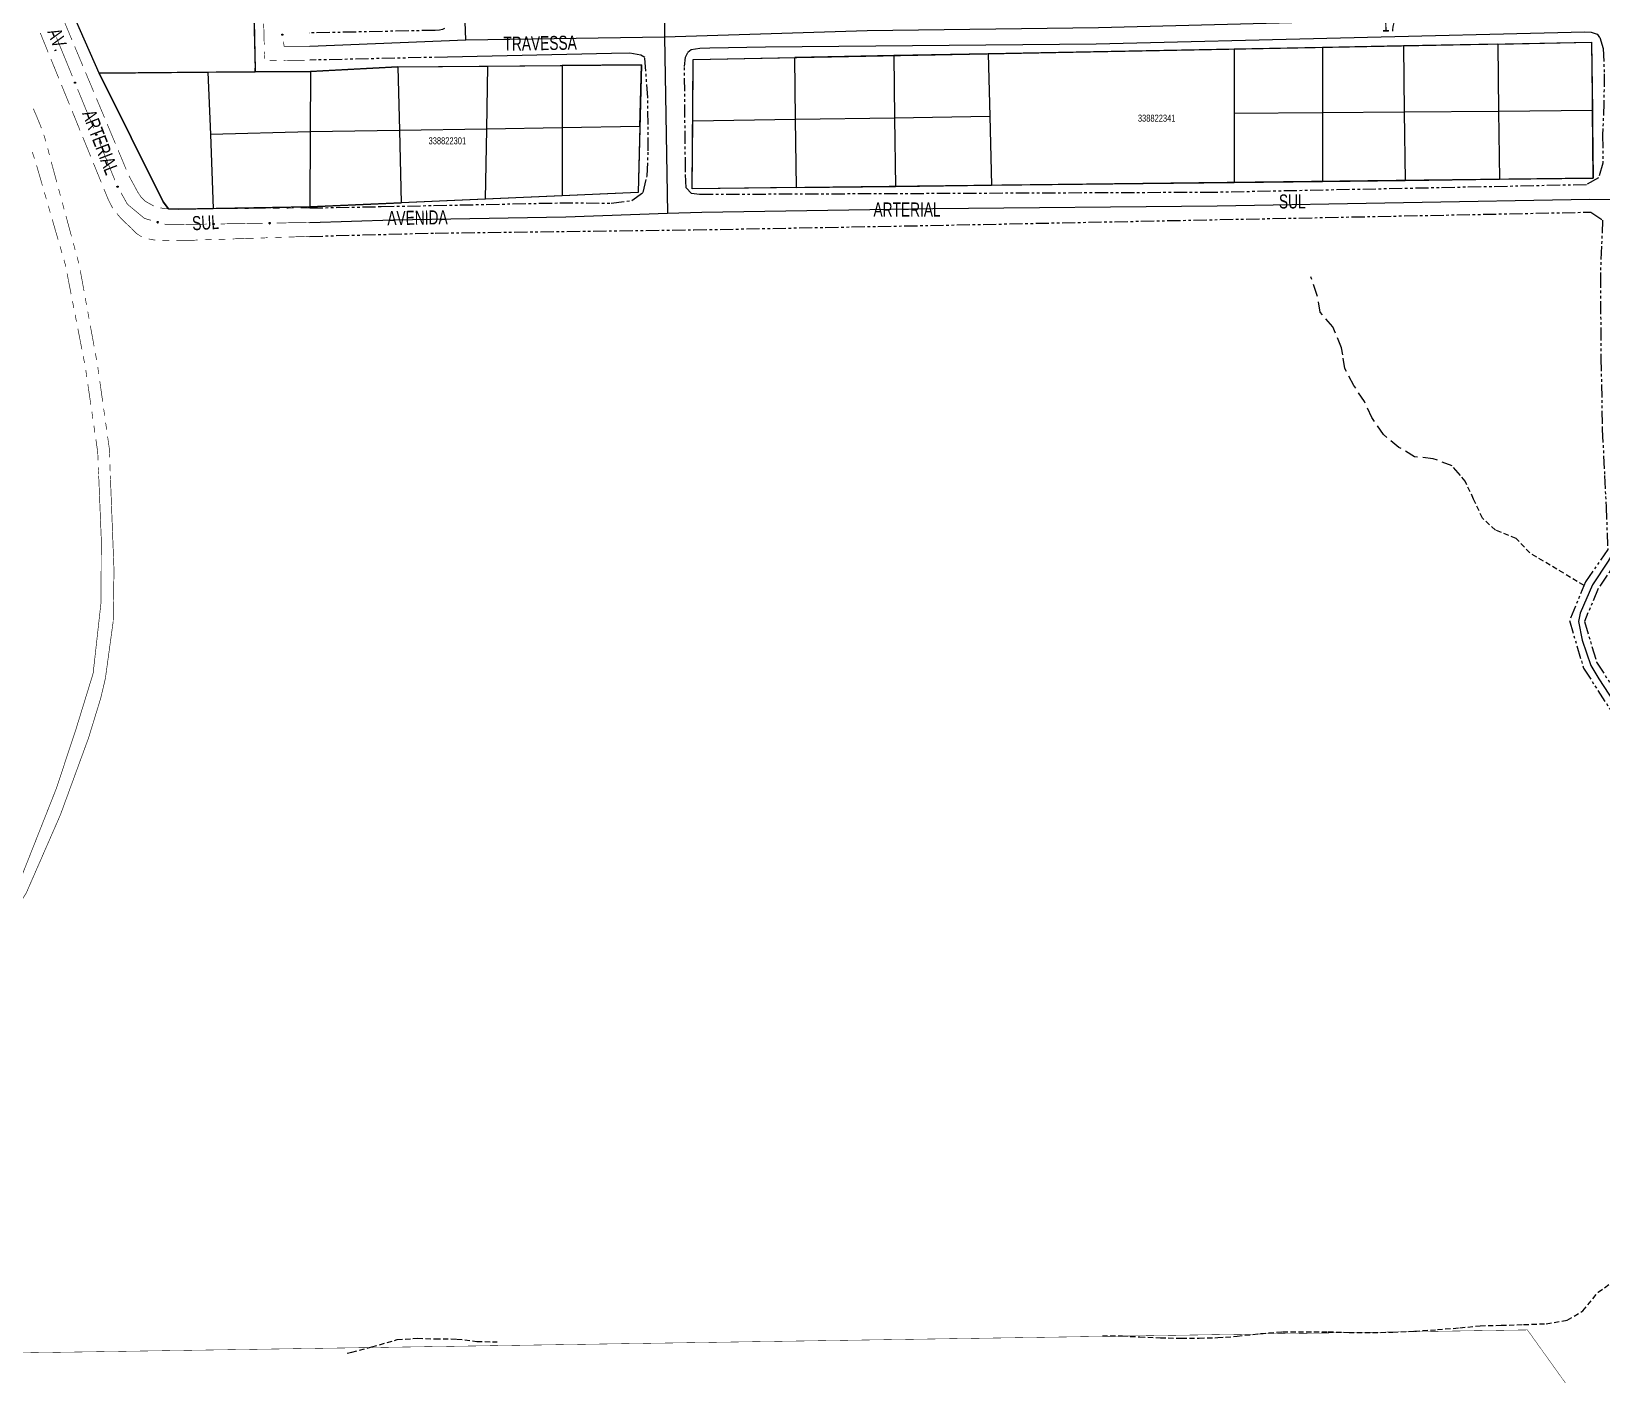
# Model space of a CAD drawing. Extents: x 204256 to 207861, y 4845615 to 4848347.
# Drawn here: x 204557.7 to 205005, y 4846552.3 to 4846935 of the extents above; entities that cross this region are included whole.
import ezdxf

# ---------------------------------------------------------------- set-up
doc = ezdxf.new("R2010")
doc.units = 0
doc.header["$LTSCALE"] = 1.5
doc.header["$MEASUREMENT"] = 0
for name, pattern in [('PHANTOMX2', [5, 2.5, -0.5, 0.5, -0.5, 0.5, -0.5]), ('TRACO_15', [3, 2, -1]), ('TRACO_25', [8, 3, -1, 1, -1, 1, -1])]:
    doc.linetypes.add(name, pattern=pattern)
for name, color, linetype in [('CD-MALHA-LOTES', 40, 'CONTINUOUS'), ('CD_TXT_QUADRA', 7, 'CONTINUOUS'), ('LM-LIM-SETOR-FISCAL', 7, 'CONTINUOUS'), ('RU-QUADRAS', 210, 'CONTINUOUS'), ('SV-CAMINHO-TRILHA', 20, 'CONTINUOUS'), ('SV-EIXO-ROD-ESTR', 7, 'CONTINUOUS'), ('SV-EIXO-RUA-N-PAV', 6, 'CONTINUOUS'), ('SV-EIXO-RUA-PAV', 20, 'CONTINUOUS'), ('SV-EST-M-N-PAV', 1, 'PHANTOMX2'), ('SV-RUA-NAO-PAV-S-GUIA-C-GUIA', 7, 'PHANTOMX2'), ('SV-RUA-PAVIM-S-GUIA-C-GUIA', 7, 'CONTINUOUS'), ('SV-TXT-RUA-N-PAV-S-GUIA-C-GUIA', 7, 'CONTINUOUS'), ('SV-TXT-RUA-PAV-S-GUIA-C-GUIA', 7, 'CONTINUOUS')]:
    doc.layers.add(name, color=color, linetype=linetype)
doc.styles.add('3388-22-2D_TXT$0$ARIAL', font='ARIAL.TTF')
doc.styles.add('ARIAL', font='ARIAL.TTF')
doc.linetypes.add('Limite', pattern='A,20,-3,[130,ltypeshp.shx,S=6.35,R=0,X=0,Y=0],-3,20', length=46)

msp = doc.modelspace()

# ---------------------------------------------------------------- linework, layer by layer
at = {"layer": 'CD-MALHA-LOTES', "linetype": 'Continuous'}
for p, q in [((204607.94, 4846923.4), (204608.63, 4846905.66)), ((204608.63, 4846905.66), (204609.46, 4846884.55))]:
    msp.add_line(p, q, dxfattribs=at)
at = {"layer": 'CD-MALHA-LOTES'}
for points in [[(204576.91, 4846923.11), (204564.89, 4846950.6), (204580.44, 4846984.14), (204602.92, 4847037.44), (204618.48, 4847073.17), (204619.18, 4847008.44), (204621.41, 4846924.54)], [(204948.54, 4846930.9), (204925.47, 4846930.46)], [(204975.4, 4846931.42), (204948.54, 4846930.9)], [(204948.54, 4846930.9), (204948.75, 4846912.08)], [(204975.4, 4846931.42), (205002.11, 4846931.94), (205002.36, 4846912.54)], [(204975.4, 4846931.42), (204975.63, 4846912.31)], [(204746.06, 4846909.53), (204746.21, 4846927), (204775.17, 4846927.55)], [(204803.36, 4846928.1), (204775.17, 4846927.55)], [(204775.37, 4846909.98), (204775.17, 4846927.55)], [(204830.25, 4846928.62), (204803.36, 4846928.1)], [(204803.36, 4846928.1), (204803.57, 4846910.41)], [(204900.25, 4846929.97), (204830.25, 4846928.62)], [(204830.25, 4846928.62), (204830.66, 4846910.82)], [(204925.47, 4846930.46), (204900.25, 4846929.97)], [(204900.25, 4846929.97), (204900.28, 4846911.67)], [(204925.47, 4846930.46), (204925.48, 4846911.88)], [(204576.91, 4846923.11), (204607.94, 4846923.4)], [(204576.91, 4846923.11), (204595.2, 4846886.46), (204596.72, 4846884.44), (204599.62, 4846884.37), (204609.46, 4846884.55)], [(204607.94, 4846923.4), (204621.41, 4846923.53)], [(204637.18, 4846923.61), (204621.41, 4846923.53), (204621.41, 4846924.54)], [(204662.06, 4846924.94), (204637.18, 4846923.61), (204637.08, 4846906.38)], [(204662.06, 4846924.94), (204687.63, 4846925.13)], [(204662.06, 4846924.94), (204662.51, 4846906.79)], [(204687.63, 4846925.13), (204687.28, 4846907.19)], [(204687.63, 4846925.13), (204708.86, 4846925.29)], [(204730.98, 4846907.89), (204731.47, 4846925.46), (204708.86, 4846925.29)], [(204708.86, 4846925.29), (204708.88, 4846907.53)], [(204775.6, 4846890.5), (204745.9, 4846890.14), (204746.06, 4846909.53)], [(204746.06, 4846909.53), (204775.37, 4846909.98)], [(204775.37, 4846909.98), (204803.57, 4846910.41)], [(204775.6, 4846890.5), (204775.37, 4846909.98)], [(204803.57, 4846910.41), (204830.66, 4846910.82)], [(204803.57, 4846910.41), (204803.81, 4846890.83)], [(204830.66, 4846910.82), (204831.12, 4846891.16)], [(204900.28, 4846911.67), (204925.48, 4846911.88)], [(204900.28, 4846911.67), (204900.3, 4846891.99)], [(204925.48, 4846911.88), (204948.75, 4846912.08)], [(204925.48, 4846911.88), (204925.48, 4846892.29)], [(204948.75, 4846912.08), (204975.63, 4846912.31)], [(204948.75, 4846912.08), (204948.97, 4846892.57)], [(204975.63, 4846912.31), (205002.36, 4846912.54)], [(204975.63, 4846912.31), (204975.86, 4846892.89)], [(204975.86, 4846892.89), (205002.6, 4846893.21), (205002.36, 4846912.54)], [(204637.08, 4846906.38), (204608.63, 4846905.66)], [(204637.08, 4846906.38), (204636.96, 4846885.04), (204663.02, 4846886.17)], [(204662.51, 4846906.79), (204637.08, 4846906.38)], [(204687.28, 4846907.19), (204662.51, 4846906.79)], [(204662.51, 4846906.79), (204663.02, 4846886.17)], [(204687.28, 4846907.19), (204686.89, 4846887.2)], [(204708.88, 4846907.53), (204687.28, 4846907.19)], [(204730.98, 4846907.89), (204708.88, 4846907.53)], [(204708.88, 4846907.53), (204708.89, 4846888.15)], [(204730.98, 4846907.89), (204730.46, 4846889.09), (204708.89, 4846888.15)], [(204775.6, 4846890.5), (204803.81, 4846890.83)], [(204803.81, 4846890.83), (204831.12, 4846891.16)], [(204831.12, 4846891.16), (204900.3, 4846891.99)], [(204900.3, 4846891.99), (204925.48, 4846892.29)], [(204925.48, 4846892.29), (204948.97, 4846892.57)], [(204948.97, 4846892.57), (204975.86, 4846892.89)], [(204686.89, 4846887.2), (204663.02, 4846886.17)], [(204708.89, 4846888.15), (204686.89, 4846887.2)], [(204609.46, 4846884.55), (204636.96, 4846885.04)]]:
    msp.add_lwpolyline(points, dxfattribs=at)
at = {"layer": 'LM-LIM-SETOR-FISCAL', "linetype": 'Limite', "ltscale": 0.1, "const_width": 0.13, "flags": 128}
msp.add_lwpolyline([(204255.91, 4845774.54), (204446.84, 4845974), (204535.1, 4846039.96), (204560.77, 4846069.41), (204570.54, 4846097.54), (204632.4, 4846153.82), (204654.94, 4846153.05), (205078.23, 4846433.21), (204983.84, 4846565.04), (204273.38, 4846554.21), (204347.03, 4846594.12), (204378.32, 4846626.2), (204398.13, 4846660.67), (204526.98, 4846971.03), (204438.64, 4847114.19), (204402.08, 4847237.98), (204373.18, 4847447.79), (204373.2, 4847552.6), (204365.79, 4847552.5), (205446.22, 4847576.17), (205460.3, 4847496.97), (205556.14, 4847515.7), (205660.88, 4847539.89), (205654.63, 4847591.47), (205807.66, 4847598.84), (205876.3, 4847605.11), (205880.92, 4847594.37), (205947.96, 4847607.22), (205959.47, 4847609.16), (205968.56, 4847603.73), (205972.79, 4847599.34), (206017.95, 4847599.66), (206211.07, 4847610.99), (206253.35, 4847609.47), (206274.49, 4847604.21), (206283.85, 4847619.28), (206186.17, 4847750.07), (206524.96, 4848001.52), (206519.68, 4848013.26), (206960.49, 4848346.74), (206966.87, 4848336.83), (206987.16, 4848307.84), (207005.71, 4848281.99), (207017.4, 4848267.11), (206974.73, 4848235.13), (206955.48, 4848219.86), (206950.26, 4848216.07), (206955.58, 4848209.27), (206959.42, 4848202.77), (206982.67, 4848172.12), (206995.35, 4848155.22), (207005.92, 4848142.54), (207020.41, 4848120.82), (207031.95, 4848105.77), (207060.87, 4848065.4), (207066.5, 4848058.01), (207069.11, 4848053.33), (207069.26, 4848049.8), (207069.37, 4848045.04), (207075.04, 4848034.33), (207087.01, 4848019.05), (207090.77, 4848014.03), (207100.06, 4848001.48), (207111.59, 4847986.15), (207126.09, 4847965.9), (207130.37, 4847960.22), (207134.22, 4847955.66), (207145.03, 4847940.16), (207159.13, 4847921.36), (207169.47, 4847906.92), (207186.34, 4847883.83), (207193.03, 4847885.67), (207202.51, 4847892.47), (207242.67, 4847921.29), (207248.23, 4847915.4), (207260.72, 4847896.98), (207285.87, 4847860.83), (207310.76, 4847826.26), (207315.6, 4847819.35), (207328.91, 4847799.72), (207333.8, 4847793.43), (207340.01, 4847785.42), (207350.49, 4847771.92), (207365.1, 4847750.55), (207367.63, 4847745.51), (207368.81, 4847743.14), (207390.62, 4847713.26), (207400.06, 4847698.96), (207410.24, 4847685.38), (207427.79, 4847661.69), (207431.06, 4847656.73), (207440.44, 4847642.51), (207457.67, 4847619.01), (207463.75, 4847610.71), (207498.88, 4847562.81), (207506.17, 4847553.18), (207511.91, 4847545.61), (207531.85, 4847519.47), (207540.14, 4847507.78), (207556.36, 4847486.66), (207571.87, 4847465.34), (207564.83, 4847458.43), (207551.89, 4847445.71), (207534.74, 4847428.33), (207518.94, 4847409.14), (207499.11, 4847384.81), (207498.17, 4847383.65), (207496.47, 4847381.56), (207486.15, 4847368.88), (207482.26, 4847364.11), (207477.47, 4847358.01), (207465.6, 4847339.64), (207465.56, 4847339.57), (207453.37, 4847317.61), (207438.93, 4847286.56), (207430.8, 4847269.09), (207410.93, 4847225.64), (207406.21, 4847217.15), (207396.71, 4847200.13), (207391.02, 4847192.25), (207379.11, 4847175.75), (207360.52, 4847152.72), (207355.52, 4847146.52), (207336.47, 4847121.03), (207323.47, 4847103.64), (207318.06, 4847094.89), (207310.15, 4847082.08), (207305.19, 4847073.38), (207304.65, 4847072.43), (207303.79, 4847070.78), (207287.7, 4847039.93), (207271.61, 4847010.96), (207261.28, 4846991.91), (207237.73, 4846950.07), (207236, 4846947.01), (207246.02, 4846928.73), (207251.02, 4846918.92), (207261.83, 4846899.5), (207265.63, 4846893.3), (207284.85, 4846863.07), (207289.66, 4846855.66), (207307.47, 4846827.84), (207314.88, 4846816.63), (207320.06, 4846808.15), (207332.53, 4846791.25), (207339.11, 4846782.58), (207345.12, 4846773.87), (207348.76, 4846768.8), (207357.76, 4846756.36), (207363.08, 4846749.04), (207366.95, 4846743.73), (207375.37, 4846734.54), (207383.22, 4846728.41), (207384.7, 4846727.73), (207392.17, 4846724.3), (207394.9, 4846723.05), (207402.49, 4846720.73), (207417.51, 4846716.14), (207437.03, 4846709.56), (207455.89, 4846703.64), (207460.62, 4846701.8), (207464.4, 4846700.29), (207467.39, 4846699.09), (207481.11, 4846693.55), (207488.13, 4846690.92), (207492.95, 4846689.16), (207510.17, 4846679.84), (207529.47, 4846668.22), (207543.72, 4846659.45), (207561.49, 4846646.95), (207570.84, 4846639.98), (207577.05, 4846635.29), (207586.86, 4846628.1), (207606.11, 4846612.63), (207623.66, 4846599.69), (207639.45, 4846588.94), (207662.08, 4846572.67), (207671.27, 4846565.58), (207685.28, 4846561.61), (207697.24, 4846558.13), (207709.78, 4846554.65), (207731.23, 4846549.14), (207735.6, 4846547.91), (207745.02, 4846545.25), (207762.81, 4846541.24), (207775.65, 4846538.39), (207787.75, 4846535.54), (207783.77, 4846513.63), (207781.5, 4846502.37), (207779.56, 4846492.81), (207778.5, 4846480), (207783.13, 4846476.08), (207788.36, 4846474.34), (207788.71, 4846474.22), (207798.97, 4846471.45), (207842.08, 4846460.36), (207844.37, 4846459.93), (207847.21, 4846459.39), (207851.95, 4846457.87), (207854.6, 4846457.02), (207858.96, 4846455.96), (207860.74, 4846451.34), (207859.67, 4846437.09), (207856.83, 4846420), (207854.33, 4846403.63), (207846.53, 4846396.15), (207836.81, 4846356.4), (207833.21, 4846341.98), (207827.16, 4846317.88), (207806.6, 4846238.03), (207795.3, 4846194.29), (207792.57, 4846183.36), (207787.76, 4846165.39), (207754.01, 4846025.3), (207739.36, 4845961), (207739.21, 4845960.34), (207737.77, 4845953.31), (207733.28, 4845938.2), (207726.95, 4845910.14), (207723, 4845891.36), (207741.21, 4845886.65), (207760.55, 4845879.79), (207773.24, 4845875.33), (207781.18, 4845873.09), (207785.9, 4845871.77), (207797.77, 4845868.36), (207799.24, 4845867.93), (207814.84, 4845863.98), (207831.48, 4845857.74), (207850.72, 4845850.88), (207842.01, 4845830.09), (207833.57, 4845800.72), (207825.14, 4845777.91), (207814.83, 4845746.81), (207813.3, 4845742.3), (207812.54, 4845740.05), (207809.34, 4845729.53), (207804.2, 4845714.63), (207791.7, 4845677.75), (207783.5, 4845679.57), (207766.81, 4845685.02), (207754.43, 4845688.82), (207739.64, 4845691.3), (207722.13, 4845693.94), (207717.1, 4845694.68), (207690.08, 4845700.62), (207680.08, 4845702.89), (207670.03, 4845704.98), (207667.81, 4845700.16), (207660.99, 4845676.98), (207660.54, 4845673.8), (207657.39, 4845659.57), (207656.59, 4845656.53), (207655.95, 4845653.98), (207650.56, 4845639.59), (207647.27, 4845633.02), (207644.17, 4845622.85), (207641.37, 4845615.1), (207618.1, 4845615.4), (207601.33, 4845615.86), (207592.93, 4845615.82), (207543.69, 4845617.43), (207493.78, 4845618.83), (207471.28, 4845620.61), (207442.67, 4845621.38), (207409.05, 4845621.45), (207395.8, 4845621.64), (207345.61, 4845622.76), (207297.34, 4845623.66), (207294.87, 4845656.58), (207289.29, 4845728.51), (207262.54, 4845726.7), (207256.04, 4845726.92), (207223.17, 4845727.38), (207195.16, 4845729.67), (207135.61, 4845730.44), (207094.04, 4845731.93), (207071.52, 4845732.83), (207036.85, 4845734.18), (207004.87, 4845734.18), (206995.29, 4845734.45), (206955.41, 4845735.22), (205304.22, 4845806.54), (205065.89, 4845798.29), (204762.24, 4845774.02), (204255.91, 4845774.54)], close=True, dxfattribs=at)
at = {"layer": 'RU-QUADRAS', "linetype": 'Continuous'}
msp.add_lwpolyline([(204618.48, 4847073.17), (204621.41, 4846923.53), (204576.91, 4846923.11), (204564.89, 4846950.6), (204580.44, 4846984.14), (204597.21, 4847023.9)], close=True, dxfattribs=at)
at = {"layer": 'RU-QUADRAS', "color": 6, "linetype": 'Continuous'}
for points in [[(204745.9, 4846890.14), (204746.21, 4846927), (205002.11, 4846931.94), (205002.6, 4846893.21)], [(204595.2, 4846886.46), (204576.91, 4846923.11), (204607.94, 4846923.4), (204621.41, 4846923.53), (204637.08, 4846923.6), (204662.06, 4846924.94), (204731.47, 4846925.46), (204730.46, 4846889.09), (204636.96, 4846885.04), (204599.62, 4846884.37), (204596.72, 4846884.44)]]:
    msp.add_lwpolyline(points, close=True, dxfattribs=at)
at = {"layer": 'SV-CAMINHO-TRILHA', "linetype": 'TRACO_15'}
msp.add_lwpolyline([(204964.75, 4846808.45), (204962.4, 4846811.25), (204956.99, 4846813.26), (204951.69, 4846813.83), (204947.23, 4846816.5), (204942.8, 4846820.13), (204939.52, 4846824.97), (204937.39, 4846829.56), (204934.41, 4846834.15), (204931.83, 4846838.94), (204931.21, 4846842.9), (204930.89, 4846844.9), (204928.4, 4846850.84), (204924.83, 4846855.02), (204923.89, 4846860.08), (204922.16, 4846865.08)], dxfattribs=at)
at = {"layer": 'SV-CAMINHO-TRILHA', "linetype": 'TRACO_15', "ltscale": 0.5}
for points in [[(204999.98, 4846777.13), (204984.55, 4846786.4), (204980.62, 4846790.53), (204974.71, 4846792.9), (204971.04, 4846796.33), (204968.51, 4846801.77), (204966.07, 4846806.86), (204964.75, 4846808.45)], [(204862.75, 4846563.32), (204868.45, 4846563.31), (204873.44, 4846563.09), (204879.29, 4846562.78), (204885.28, 4846562.68), (204890.33, 4846562.71), (204895.62, 4846562.85), (204901.11, 4846563.24), (204907.85, 4846564.03), (204914.09, 4846564.48), (204920.78, 4846564.52), (204927.08, 4846564.52), (204933.02, 4846564.31), (204939.77, 4846564.25), (204945.51, 4846564.44), (204951.7, 4846564.69), (204958.19, 4846565.13), (204964.58, 4846565.63), (204970.37, 4846566.22), (204976.36, 4846566.36), (204982.75, 4846566.56), (204989.2, 4846566.8), (204995.18, 4846567.79), (204999.66, 4846570.43), (205003.97, 4846575.77), (205008.59, 4846579.06)], [(204647.63, 4846558.43), (204648.91, 4846558.69), (204654.64, 4846560.18), (204661.87, 4846562.28), (204667.66, 4846562.67), (204672.66, 4846562.46), (204678.85, 4846562.45), (204684.55, 4846561.74), (204690.34, 4846561.63)]]:
    msp.add_lwpolyline(points, dxfattribs=at)
at = {"layer": 'SV-EIXO-ROD-ESTR'}
msp.add_lwpolyline([(205007.89, 4846808.42), (205008.05, 4846799.16), (205008.51, 4846787.02), (205006.8, 4846784.06), (205002.36, 4846777.33), (204998.82, 4846769.24), (204998.37, 4846766.85), (204999.39, 4846761.61), (205001.9, 4846754.31), (205004.18, 4846750.55), (205015.58, 4846733.06), (205027.37, 4846713.52), (205035.12, 4846697.11), (205043.32, 4846683.49), (205052.32, 4846661.96), (205055.74, 4846651.25)], dxfattribs=at)
at = {"layer": 'SV-EIXO-RUA-N-PAV', "const_width": 0.18}
for points in [[(204564.76, 4846933.35), (204569.31, 4846922.24)], [(204629.44, 4846932.1), (204629.6, 4846931.11)], [(204629.6, 4846931.11), (204629.65, 4846930.76)], [(204629.65, 4846930.76), (204636.3, 4846930.78)], [(204636.3, 4846930.78), (204636.96, 4846930.78)], [(204570.82, 4846918.54), (204575.37, 4846907.44)], [(204576.89, 4846903.74), (204581.43, 4846892.63)], [(204583.17, 4846889.04), (204584.64, 4846886.42)], [(204584.64, 4846886.42), (204585, 4846885.77)], [(204585, 4846885.77), (204589.81, 4846881.77)], [(204589.81, 4846881.77), (204589.85, 4846881.73)], [(204589.85, 4846881.73), (204591.72, 4846881.2)], [(204595.57, 4846880.12), (204596.32, 4846879.91)], [(204596.32, 4846879.91), (204607.54, 4846880.1)], [(204611.54, 4846880.16), (204623.54, 4846880.36)], [(204627.54, 4846880.42), (204636.54, 4846880.57)], [(204636.54, 4846880.57), (204636.96, 4846880.58)]]:
    msp.add_lwpolyline(points, dxfattribs=at)
at = {"layer": 'SV-EIXO-RUA-N-PAV'}
for points in [[(204629.21, 4846934.23), (204629.25, 4846934.2), (204629.28, 4846934.17), (204629.3, 4846934.14), (204629.3, 4846934.1), (204629.31, 4846934.07), (204629.3, 4846934.03), (204629.29, 4846933.99), (204629.26, 4846933.95), (204629.22, 4846933.92), (204629.19, 4846933.91), (204629.16, 4846933.9), (204629.12, 4846933.9), (204629.09, 4846933.9), (204629.05, 4846933.92), (204629.01, 4846933.95), (204628.98, 4846933.98), (204628.96, 4846934.01), (204628.96, 4846934.05), (204628.95, 4846934.08), (204628.96, 4846934.12), (204628.97, 4846934.16), (204629, 4846934.2), (204629.03, 4846934.23), (204629.07, 4846934.24), (204629.1, 4846934.25), (204629.14, 4846934.25), (204629.17, 4846934.25), (204629.21, 4846934.23)], [(204570.11, 4846920.57), (204570.16, 4846920.55), (204570.19, 4846920.52), (204570.22, 4846920.5), (204570.23, 4846920.46), (204570.24, 4846920.43), (204570.24, 4846920.39), (204570.24, 4846920.35), (204570.22, 4846920.31), (204570.19, 4846920.27), (204570.16, 4846920.25), (204570.13, 4846920.23), (204570.1, 4846920.22), (204570.06, 4846920.22), (204570.02, 4846920.23), (204569.98, 4846920.25), (204569.94, 4846920.27), (204569.92, 4846920.3), (204569.9, 4846920.33), (204569.89, 4846920.37), (204569.89, 4846920.4), (204569.9, 4846920.44), (204569.91, 4846920.49), (204569.94, 4846920.52), (204569.97, 4846920.54), (204570, 4846920.56), (204570.03, 4846920.57), (204570.07, 4846920.58), (204570.11, 4846920.57)], [(204576.17, 4846905.76), (204576.22, 4846905.74), (204576.26, 4846905.72), (204576.28, 4846905.69), (204576.29, 4846905.66), (204576.3, 4846905.62), (204576.31, 4846905.59), (204576.3, 4846905.55), (204576.28, 4846905.5), (204576.26, 4846905.47), (204576.23, 4846905.44), (204576.2, 4846905.43), (204576.16, 4846905.42), (204576.13, 4846905.41), (204576.08, 4846905.42), (204576.04, 4846905.44), (204576, 4846905.46), (204575.98, 4846905.49), (204575.97, 4846905.52), (204575.96, 4846905.56), (204575.95, 4846905.59), (204575.96, 4846905.64), (204575.98, 4846905.68), (204576, 4846905.72), (204576.03, 4846905.74), (204576.06, 4846905.75), (204576.1, 4846905.76), (204576.13, 4846905.77), (204576.17, 4846905.76)], [(204582.22, 4846890.96), (204582.27, 4846890.95), (204582.31, 4846890.93), (204582.33, 4846890.9), (204582.35, 4846890.87), (204582.37, 4846890.84), (204582.37, 4846890.81), (204582.37, 4846890.76), (204582.36, 4846890.72), (204582.34, 4846890.68), (204582.31, 4846890.65), (204582.28, 4846890.63), (204582.25, 4846890.62), (204582.22, 4846890.61), (204582.17, 4846890.61), (204582.13, 4846890.63), (204582.09, 4846890.65), (204582.06, 4846890.67), (204582.04, 4846890.7), (204582.03, 4846890.73), (204582.02, 4846890.77), (204582.02, 4846890.81), (204582.04, 4846890.86), (204582.06, 4846890.9), (204582.08, 4846890.92), (204582.11, 4846890.94), (204582.14, 4846890.96), (204582.18, 4846890.96), (204582.22, 4846890.96)], [(204593.54, 4846880.81), (204593.58, 4846880.83), (204593.62, 4846880.84), (204593.66, 4846880.84), (204593.69, 4846880.84), (204593.73, 4846880.82), (204593.76, 4846880.8), (204593.79, 4846880.77), (204593.81, 4846880.73), (204593.82, 4846880.69), (204593.82, 4846880.65), (204593.82, 4846880.62), (204593.8, 4846880.59), (204593.78, 4846880.55), (204593.75, 4846880.52), (204593.71, 4846880.5), (204593.67, 4846880.49), (204593.63, 4846880.49), (204593.6, 4846880.5), (204593.56, 4846880.51), (204593.53, 4846880.53), (204593.5, 4846880.56), (204593.48, 4846880.6), (204593.47, 4846880.64), (204593.47, 4846880.68), (204593.48, 4846880.71), (204593.49, 4846880.75), (204593.51, 4846880.78), (204593.54, 4846880.81)], [(204609.4, 4846880.24), (204609.43, 4846880.27), (204609.47, 4846880.3), (204609.5, 4846880.31), (204609.54, 4846880.31), (204609.57, 4846880.31), (204609.61, 4846880.3), (204609.64, 4846880.28), (204609.68, 4846880.24), (204609.7, 4846880.2), (204609.71, 4846880.17), (204609.72, 4846880.13), (204609.71, 4846880.1), (204609.7, 4846880.06), (204609.68, 4846880.03), (204609.65, 4846879.99), (204609.61, 4846879.97), (204609.58, 4846879.96), (204609.54, 4846879.96), (204609.5, 4846879.96), (204609.47, 4846879.97), (204609.43, 4846879.99), (204609.4, 4846880.02), (204609.38, 4846880.06), (204609.37, 4846880.09), (204609.36, 4846880.13), (204609.36, 4846880.16), (204609.37, 4846880.2), (204609.4, 4846880.24)], [(204625.39, 4846880.5), (204625.43, 4846880.54), (204625.46, 4846880.56), (204625.5, 4846880.57), (204625.53, 4846880.57), (204625.57, 4846880.57), (204625.6, 4846880.56), (204625.64, 4846880.54), (204625.68, 4846880.51), (204625.7, 4846880.47), (204625.71, 4846880.43), (204625.71, 4846880.4), (204625.71, 4846880.36), (204625.7, 4846880.33), (204625.68, 4846880.29), (204625.64, 4846880.26), (204625.61, 4846880.23), (204625.57, 4846880.22), (204625.54, 4846880.22), (204625.5, 4846880.22), (204625.47, 4846880.23), (204625.43, 4846880.25), (204625.4, 4846880.29), (204625.37, 4846880.32), (204625.36, 4846880.36), (204625.36, 4846880.39), (204625.36, 4846880.43), (204625.37, 4846880.46), (204625.39, 4846880.5)]]:
    msp.add_lwpolyline(points, close=True, dxfattribs=at)
for points in [[(204628.95, 4846934.08), (204628.98, 4846933.98)], [(204628.96, 4846934.12), (204629.01, 4846933.95)], [(204628.96, 4846934.1), (204628.99, 4846933.97)], [(204628.97, 4846934.16), (204629.05, 4846933.92)], [(204628.97, 4846934.13), (204629.02, 4846933.94)], [(204628.99, 4846934.17), (204629.06, 4846933.91)], [(204629, 4846934.2), (204629.09, 4846933.9)], [(204629.02, 4846934.21), (204629.1, 4846933.9)], [(204629.03, 4846934.23), (204629.12, 4846933.9)], [(204629.05, 4846934.23), (204629.14, 4846933.9)], [(204629.07, 4846934.24), (204629.16, 4846933.9)], [(204629.08, 4846934.24), (204629.17, 4846933.9)], [(204629.1, 4846934.25), (204629.19, 4846933.91)], [(204629.12, 4846934.25), (204629.21, 4846933.92)], [(204629.14, 4846934.25), (204629.22, 4846933.92)], [(204629.16, 4846934.24), (204629.24, 4846933.94)], [(204629.17, 4846934.25), (204629.26, 4846933.95)], [(204629.19, 4846934.24), (204629.27, 4846933.98)], [(204629.21, 4846934.23), (204629.29, 4846933.99)], [(204629.23, 4846934.21), (204629.29, 4846934.02)], [(204629.25, 4846934.2), (204629.3, 4846934.03)], [(204629.27, 4846934.18), (204629.3, 4846934.06)], [(204629.28, 4846934.17), (204629.31, 4846934.07)], [(204636.96, 4846930.78), (204681.4, 4846932.58)], [(204738.03, 4846933.47), (204738.9, 4846883.22)], [(204569.89, 4846920.4), (204569.98, 4846920.25)], [(204569.89, 4846920.38), (204569.96, 4846920.26)], [(204569.89, 4846920.37), (204569.94, 4846920.27)], [(204569.9, 4846920.44), (204570.02, 4846920.23)], [(204569.9, 4846920.42), (204569.99, 4846920.24)], [(204569.91, 4846920.49), (204570.06, 4846920.22)], [(204569.91, 4846920.46), (204570.04, 4846920.23)], [(204569.93, 4846920.5), (204570.08, 4846920.23)], [(204569.94, 4846920.52), (204570.1, 4846920.22)], [(204569.95, 4846920.53), (204570.11, 4846920.23)], [(204569.97, 4846920.54), (204570.13, 4846920.23)], [(204569.98, 4846920.55), (204570.15, 4846920.24)], [(204570, 4846920.56), (204570.16, 4846920.25)], [(204570.02, 4846920.56), (204570.18, 4846920.27)], [(204570.03, 4846920.57), (204570.19, 4846920.27)], [(204570.05, 4846920.57), (204570.2, 4846920.29)], [(204570.07, 4846920.58), (204570.22, 4846920.31)], [(204570.09, 4846920.57), (204570.23, 4846920.33)], [(204570.11, 4846920.57), (204570.24, 4846920.35)], [(204570.14, 4846920.56), (204570.24, 4846920.38)], [(204570.16, 4846920.55), (204570.24, 4846920.39)], [(204570.18, 4846920.54), (204570.24, 4846920.42)], [(204570.19, 4846920.52), (204570.24, 4846920.43)], [(204575.95, 4846905.59), (204576.04, 4846905.44)], [(204575.96, 4846905.64), (204576.08, 4846905.42)], [(204575.96, 4846905.61), (204576.06, 4846905.44)], [(204575.96, 4846905.57), (204576.02, 4846905.46)], [(204575.96, 4846905.56), (204576, 4846905.46)], [(204575.97, 4846905.66), (204576.1, 4846905.42)], [(204575.98, 4846905.68), (204576.13, 4846905.41)], [(204575.99, 4846905.7), (204576.14, 4846905.42)], [(204576, 4846905.72), (204576.16, 4846905.42)], [(204576.02, 4846905.72), (204576.18, 4846905.42)], [(204576.03, 4846905.74), (204576.2, 4846905.43)], [(204576.05, 4846905.74), (204576.21, 4846905.43)], [(204576.06, 4846905.75), (204576.23, 4846905.44)], [(204576.08, 4846905.76), (204576.24, 4846905.46)], [(204576.1, 4846905.76), (204576.26, 4846905.47)], [(204576.12, 4846905.76), (204576.27, 4846905.49)], [(204576.13, 4846905.77), (204576.28, 4846905.5)], [(204576.15, 4846905.76), (204576.29, 4846905.53)], [(204576.17, 4846905.76), (204576.3, 4846905.55)], [(204576.2, 4846905.75), (204576.3, 4846905.57)], [(204576.22, 4846905.74), (204576.31, 4846905.59)], [(204576.24, 4846905.73), (204576.3, 4846905.61)], [(204576.26, 4846905.72), (204576.3, 4846905.62)], [(204582.02, 4846890.81), (204582.17, 4846890.61)], [(204582.02, 4846890.77), (204582.13, 4846890.63)], [(204582.03, 4846890.83), (204582.19, 4846890.61)], [(204582.03, 4846890.79), (204582.15, 4846890.62)], [(204582.03, 4846890.75), (204582.1, 4846890.64)], [(204582.03, 4846890.73), (204582.09, 4846890.65)], [(204582.04, 4846890.86), (204582.22, 4846890.61)], [(204582.05, 4846890.87), (204582.23, 4846890.62)], [(204582.06, 4846890.9), (204582.25, 4846890.62)], [(204582.07, 4846890.9), (204582.27, 4846890.63)], [(204582.08, 4846890.92), (204582.28, 4846890.63)], [(204582.1, 4846890.93), (204582.3, 4846890.64)], [(204582.11, 4846890.94), (204582.31, 4846890.65)], [(204582.13, 4846890.94), (204582.33, 4846890.67)], [(204582.14, 4846890.96), (204582.34, 4846890.68)], [(204582.16, 4846890.96), (204582.35, 4846890.7)], [(204582.18, 4846890.96), (204582.36, 4846890.72)], [(204582.2, 4846890.96), (204582.36, 4846890.74)], [(204582.22, 4846890.96), (204582.37, 4846890.76)], [(204582.25, 4846890.95), (204582.37, 4846890.79)], [(204582.27, 4846890.95), (204582.37, 4846890.81)], [(204582.29, 4846890.94), (204582.37, 4846890.83)], [(204582.31, 4846890.93), (204582.37, 4846890.84)], [(204636.96, 4846880.58), (204660.71, 4846881.37), (204709.94, 4846882.16), (204738.9, 4846883.22), (204748.64, 4846883.48), (204814.46, 4846884.53), (204895.42, 4846885.32), (205001.65, 4846887.17), (205007.58, 4846887.14)], [(204593.47, 4846880.69), (204593.82, 4846880.63)], [(204593.47, 4846880.68), (204593.82, 4846880.62)], [(204593.47, 4846880.66), (204593.81, 4846880.6)], [(204593.47, 4846880.64), (204593.8, 4846880.59)], [(204593.48, 4846880.71), (204593.82, 4846880.65)], [(204593.48, 4846880.62), (204593.79, 4846880.57)], [(204593.48, 4846880.6), (204593.78, 4846880.55)], [(204593.49, 4846880.75), (204593.82, 4846880.69)], [(204593.49, 4846880.73), (204593.82, 4846880.67)], [(204593.5, 4846880.76), (204593.81, 4846880.71)], [(204593.5, 4846880.58), (204593.76, 4846880.54)], [(204593.5, 4846880.56), (204593.75, 4846880.52)], [(204593.51, 4846880.78), (204593.81, 4846880.73)], [(204593.52, 4846880.79), (204593.79, 4846880.75)], [(204593.52, 4846880.54), (204593.72, 4846880.51)], [(204593.53, 4846880.53), (204593.71, 4846880.5)], [(204593.54, 4846880.81), (204593.79, 4846880.77)], [(204593.55, 4846880.52), (204593.68, 4846880.5)], [(204593.56, 4846880.82), (204593.76, 4846880.79)], [(204593.56, 4846880.51), (204593.67, 4846880.49)], [(204593.58, 4846880.83), (204593.76, 4846880.8)], [(204593.6, 4846880.84), (204593.73, 4846880.82)], [(204593.62, 4846880.84), (204593.73, 4846880.82)], [(204609.36, 4846880.16), (204609.7, 4846880.2)], [(204609.36, 4846880.13), (204609.71, 4846880.17)], [(204609.37, 4846880.2), (204609.68, 4846880.24)], [(204609.37, 4846880.18), (204609.68, 4846880.22)], [(204609.37, 4846880.15), (204609.7, 4846880.19)], [(204609.37, 4846880.11), (204609.71, 4846880.15)], [(204609.37, 4846880.09), (204609.72, 4846880.13)], [(204609.37, 4846880.07), (204609.71, 4846880.12)], [(204609.38, 4846880.06), (204609.71, 4846880.1)], [(204609.39, 4846880.22), (204609.66, 4846880.26)], [(204609.39, 4846880.04), (204609.7, 4846880.08)], [(204609.4, 4846880.24), (204609.64, 4846880.28)], [(204609.4, 4846880.02), (204609.7, 4846880.06)], [(204609.41, 4846880.25), (204609.62, 4846880.28)], [(204609.42, 4846880.01), (204609.69, 4846880.04)], [(204609.43, 4846880.27), (204609.61, 4846880.3)], [(204609.43, 4846879.99), (204609.68, 4846880.03)], [(204609.45, 4846880.28), (204609.58, 4846880.3)], [(204609.46, 4846879.98), (204609.66, 4846880.01)], [(204609.47, 4846880.3), (204609.57, 4846880.31)], [(204609.47, 4846879.97), (204609.65, 4846879.99)], [(204609.49, 4846879.96), (204609.62, 4846879.98)], [(204609.5, 4846879.96), (204609.61, 4846879.97)], [(204625.36, 4846880.43), (204625.7, 4846880.47)], [(204625.36, 4846880.39), (204625.71, 4846880.43)], [(204625.36, 4846880.37), (204625.71, 4846880.41)], [(204625.36, 4846880.36), (204625.71, 4846880.4)], [(204625.37, 4846880.46), (204625.68, 4846880.51)], [(204625.37, 4846880.45), (204625.68, 4846880.49)], [(204625.37, 4846880.41), (204625.7, 4846880.45)], [(204625.37, 4846880.34), (204625.71, 4846880.38)], [(204625.37, 4846880.32), (204625.71, 4846880.36)], [(204625.38, 4846880.48), (204625.65, 4846880.52)], [(204625.39, 4846880.5), (204625.64, 4846880.54)], [(204625.39, 4846880.3), (204625.7, 4846880.34)], [(204625.4, 4846880.29), (204625.7, 4846880.33)], [(204625.41, 4846880.52), (204625.61, 4846880.55)], [(204625.42, 4846880.27), (204625.69, 4846880.31)], [(204625.43, 4846880.54), (204625.6, 4846880.56)], [(204625.43, 4846880.25), (204625.68, 4846880.29)], [(204625.45, 4846880.55), (204625.58, 4846880.56)], [(204625.46, 4846880.56), (204625.57, 4846880.57)], [(204625.46, 4846880.24), (204625.65, 4846880.27)], [(204625.47, 4846880.23), (204625.64, 4846880.26)], [(204625.49, 4846880.23), (204625.62, 4846880.24)], [(204625.5, 4846880.22), (204625.61, 4846880.23)]]:
    msp.add_lwpolyline(points, dxfattribs=at)
at = {"layer": 'SV-EIXO-RUA-PAV'}
for points in [[(204723.53, 4847559.37), (204724.24, 4847532.87), (204724.8, 4847500.42), (204726.11, 4847447.36), (204727.08, 4847396.32), (204728.47, 4847343.79), (204729.27, 4847311.89), (204730.24, 4847294.22), (204730.41, 4847288.29), (204731.64, 4847234.88), (204732.04, 4847212.07), (204732.68, 4847143.4), (204733.58, 4847115.04), (204734.26, 4847067.84), (204734.83, 4847055.73), (204736.02, 4847039.19), (204737.08, 4846988.11), (204738.13, 4846941.63), (204738.03, 4846933.47)], [(204681.4, 4846932.58), (204680.59, 4846955.59), (204679.54, 4847007.46), (204678.75, 4847048.41), (204678.64, 4847054.98), (204678.49, 4847064.74), (204677.17, 4847098.97), (204675.33, 4847161.24), (204674.01, 4847179.28)], [(204681.4, 4846932.58), (204738.03, 4846933.47), (204795.75, 4846935.24), (204861.63, 4846936.17), (205001.21, 4846939.77), (205011.93, 4846939.79)]]:
    msp.add_lwpolyline(points, dxfattribs=at)
at = {"layer": 'SV-EST-M-N-PAV'}
for points in [[(205005.81, 4846808.45), (205006.24, 4846799.68), (205006.73, 4846787.41), (205000.43, 4846778.21), (204995.78, 4846767.15), (204999.84, 4846753.56), (205013.81, 4846731.87), (205025.4, 4846712.93), (205033.41, 4846696.16), (205041.49, 4846682.92), (205050.73, 4846661.04), (205053.74, 4846650.53)], [(205009.86, 4846808.45), (205010.28, 4846799.86), (205010.82, 4846786.23), (205004, 4846776.27), (205000.07, 4846766.92), (205003.55, 4846755.27), (205017.24, 4846734.02), (205028.96, 4846714.87), (205036.97, 4846698.09), (205045.1, 4846684.77), (205054.55, 4846662.39), (205057.63, 4846651.64)]]:
    msp.add_lwpolyline(points, dxfattribs=at)
at = {"layer": 'SV-RUA-NAO-PAV-S-GUIA-C-GUIA', "const_width": 0.18}
for points in [[(204623.83, 4846937.2), (204623.98, 4846931.2)], [(204636.75, 4846934.52), (204636.96, 4846934.55)], [(204624.03, 4846929.2), (204624.09, 4846927.2)], [(204625.52, 4846926.64), (204627.52, 4846926.68)], [(204629.52, 4846926.71), (204635.52, 4846926.81)], [(204558.2, 4846912.99), (204559, 4846911.15)], [(204559, 4846911.15), (204559.18, 4846910.73)], [(204559.18, 4846910.73), (204560.14, 4846908.38)], [(204560.14, 4846908.38), (204560.21, 4846908.22)], [(204560.21, 4846908.22), (204560.5, 4846907.45)], [(204561.18, 4846905.56), (204561.24, 4846905.4)], [(204561.24, 4846905.4), (204561.76, 4846903.65)], [(204557.9, 4846900.63), (204557.99, 4846900.38)], [(204557.99, 4846900.38), (204558.22, 4846899.68)], [(204558.22, 4846899.68), (204558.47, 4846898.96)], [(204562.29, 4846901.72), (204562.32, 4846901.62)], [(204562.32, 4846901.62), (204562.54, 4846900.75)], [(204562.54, 4846900.75), (204562.69, 4846900.17)], [(204562.69, 4846900.17), (204562.79, 4846899.79)], [(204558.47, 4846898.96), (204558.54, 4846898.73)], [(204559.13, 4846896.82), (204560.8, 4846891.06)], [(204563.3, 4846897.85), (204564.87, 4846892.06)], [(204561.35, 4846889.14), (204561.91, 4846887.22)], [(204565.4, 4846890.13), (204565.92, 4846888.2)], [(204566.45, 4846886.27), (204566.97, 4846884.34)], [(204588.03, 4846889.09), (204588.59, 4846888.26)], [(204588.59, 4846888.26), (204588.97, 4846887.71)], [(204588.97, 4846887.71), (204589.92, 4846886.77)], [(204589.92, 4846886.77), (204590.07, 4846886.62)], [(204590.07, 4846886.62), (204592.5, 4846885.27)], [(204562.47, 4846885.3), (204563.02, 4846883.38)], [(204563.58, 4846881.46), (204565.25, 4846875.69)], [(204567.5, 4846882.41), (204569.07, 4846876.62)], [(204594.42, 4846884.72), (204594.46, 4846884.71)], [(204594.46, 4846884.71), (204595.41, 4846884.57)], [(204595.41, 4846884.57), (204595.95, 4846884.5)], [(204595.95, 4846884.5), (204596.4, 4846884.47)], [(204598.4, 4846884.38), (204598.98, 4846884.37)], [(204598.98, 4846884.37), (204599.4, 4846884.37)], [(204599.4, 4846884.37), (204599.62, 4846884.37)], [(204599.62, 4846884.37), (204600.4, 4846884.38)], [(204602.4, 4846884.39), (204608.4, 4846884.45)], [(204610.4, 4846884.47), (204612.4, 4846884.48)], [(204614.4, 4846884.5), (204616.4, 4846884.52)], [(204618.4, 4846884.54), (204624.4, 4846884.59)], [(204626.4, 4846884.61), (204628.4, 4846884.62)], [(204630.4, 4846884.64), (204632.4, 4846884.66)], [(204634.4, 4846884.68), (204636.4, 4846884.7)], [(204636.4, 4846884.7), (204636.96, 4846884.7)], [(204586.42, 4846878.6), (204586.24, 4846878.83)], [(204586.72, 4846878.29), (204586.42, 4846878.6)], [(204587.51, 4846877.49), (204586.72, 4846878.29)], [(204588.25, 4846877.01), (204587.51, 4846877.49)], [(204588.77, 4846876.66), (204588.25, 4846877.01)], [(204565.81, 4846873.77), (204566.36, 4846871.85)], [(204569.6, 4846874.69), (204570.12, 4846872.76)], [(204589.12, 4846876.54), (204588.77, 4846876.66)], [(204591.53, 4846875.74), (204591.02, 4846875.91)], [(204591.99, 4846875.68), (204591.53, 4846875.74)], [(204592.98, 4846875.55), (204591.99, 4846875.68)], [(204596.98, 4846875.49), (204594.98, 4846875.49)], [(204602.99, 4846875.49), (204598.98, 4846875.49)], [(204603.98, 4846875.52), (204602.99, 4846875.49)], [(204604.98, 4846875.56), (204603.98, 4846875.52)], [(204608.98, 4846875.69), (204606.98, 4846875.62)], [(204612.97, 4846875.82), (204610.97, 4846875.76)], [(204620.97, 4846876.09), (204614.97, 4846875.89)], [(204624.97, 4846876.22), (204622.97, 4846876.15)], [(204628.96, 4846876.35), (204626.97, 4846876.29)], [(204636.96, 4846876.62), (204630.96, 4846876.42)], [(204566.92, 4846869.93), (204567.2, 4846868.97)], [(204567.2, 4846868.97), (204567.32, 4846868.55)], [(204567.32, 4846868.55), (204567.43, 4846868)], [(204570.65, 4846870.83), (204571.17, 4846868.9)], [(204567.81, 4846866.03), (204568.96, 4846860.15)], [(204571.56, 4846866.94), (204572.64, 4846861.04)], [(204572.99, 4846859.07), (204573.35, 4846857.1)], [(204569.35, 4846858.18), (204569.73, 4846856.22)], [(204573.71, 4846855.14), (204574.07, 4846853.17)], [(204570.11, 4846854.26), (204570.5, 4846852.29)], [(204570.88, 4846850.33), (204572.03, 4846844.44)], [(204574.43, 4846851.2), (204575.51, 4846845.3)], [(204572.41, 4846842.48), (204572.8, 4846840.52)], [(204575.87, 4846843.33), (204576.23, 4846841.37)], [(204573.14, 4846838.55), (204573.43, 4846836.57)], [(204576.56, 4846839.39), (204576.84, 4846837.41)], [(204573.71, 4846834.59), (204574.58, 4846828.65)], [(204577.12, 4846835.43), (204577.96, 4846829.49)], [(204574.87, 4846826.67), (204575.15, 4846824.69)], [(204578.24, 4846827.51), (204578.52, 4846825.53)], [(204578.8, 4846823.55), (204579.08, 4846821.57)], [(204575.44, 4846822.71), (204575.73, 4846820.73)], [(204576.02, 4846818.75), (204576.45, 4846815.79)], [(204579.36, 4846819.59), (204579.78, 4846816.62)], [(204576.45, 4846815.79), (204576.55, 4846815.08)], [(204576.55, 4846815.08), (204576.64, 4846812.79)], [(204579.78, 4846816.62), (204579.84, 4846816.21)], [(204579.84, 4846816.21), (204579.94, 4846813.63)], [(204576.72, 4846810.8), (204576.81, 4846808.8)], [(204580.02, 4846811.63), (204580.09, 4846809.63)]]:
    msp.add_lwpolyline(points, dxfattribs=at)
at = {"layer": 'SV-RUA-NAO-PAV-S-GUIA-C-GUIA'}
for points in [[(204675.3, 4846935.86), (204674.8, 4846935.51), (204673.92, 4846935.37), (204672.65, 4846935.31), (204636.96, 4846934.55)], [(205004.48, 4846933.26), (205005.46, 4846930.14), (205005.72, 4846922.95), (205005.61, 4846914.8), (205005.27, 4846905.5), (205005.33, 4846897.48), (205004.13, 4846893.31), (205000.65, 4846891.31), (204894.36, 4846889.13), (204747.94, 4846888.51), (204745.71, 4846888.84), (204744.18, 4846890.45), (204743.98, 4846895.45), (204743.69, 4846924.98), (204744.01, 4846927.68), (204744.68, 4846929.01)], [(204636.96, 4846884.7), (204657.25, 4846885.1), (204708.16, 4846886.15), (204722.84, 4846886.1), (204728.66, 4846886.8), (204731.94, 4846889.15), (204733.07, 4846893.83), (204733.39, 4846901.03), (204733.23, 4846916.17), (204732.41, 4846927.54), (204731.26, 4846928.28)], [(204676.22, 4846927.7), (204636.96, 4846926.83)], [(204636.96, 4846876.62), (204672.71, 4846877.56), (204746.33, 4846878.47), (204813.76, 4846879.73), (205000.28, 4846883.49), (205001.88, 4846883.53), (205005.24, 4846881.27), (205004.62, 4846865.69), (205004.78, 4846842.82), (205004.79, 4846841.93), (205005.18, 4846821.61), (205005.81, 4846808.45)]]:
    msp.add_lwpolyline(points, dxfattribs=at)
at = {"layer": 'SV-RUA-NAO-PAV-S-GUIA-C-GUIA', "linetype": 'TRACO_25', "const_width": 0.18}
msp.add_lwpolyline([(204576.82, 4846808.45), (204577.54, 4846790.76), (204577.5, 4846772.47), (204575.23, 4846752.07), (204570.14, 4846735.53), (204564.67, 4846719.09), (204555.09, 4846694.87), (204541.8, 4846674.16), (204530.49, 4846655.87), (204521.21, 4846642.47), (204522.59, 4846641.06), (204523.71, 4846639.91), (204534.43, 4846655.14), (204548.19, 4846676.7), (204556.19, 4846689.54), (204565.92, 4846711.82), (204573.93, 4846733.71), (204577.42, 4846745.12), (204578.73, 4846750.7), (204580.94, 4846766.83), (204581.18, 4846781.5), (204580.14, 4846808.45)], dxfattribs=at)
at = {"layer": 'SV-RUA-PAVIM-S-GUIA-C-GUIA', "const_width": 0.18}
for points in [[(204566.89, 4846938.1), (204569.21, 4846932.57)], [(204562.44, 4846929.01), (204560.18, 4846934.57)], [(204569.98, 4846930.72), (204572.3, 4846925.19)], [(204565.47, 4846921.6), (204563.2, 4846927.16)], [(204573.07, 4846923.34), (204575.39, 4846917.81)], [(204568.49, 4846914.2), (204566.22, 4846919.75)], [(204576.16, 4846915.96), (204578.48, 4846910.43)], [(204571.51, 4846906.79), (204569.25, 4846912.34)], [(204579.25, 4846908.58), (204581.57, 4846903.05)], [(204574.54, 4846899.38), (204572.27, 4846904.94)], [(204582.34, 4846901.2), (204584.66, 4846895.67)], [(204577.56, 4846891.98), (204575.29, 4846897.53)], [(204585.45, 4846893.84), (204587.84, 4846889.44)], [(204579.61, 4846886.95), (204578.31, 4846890.12)], [(204579.87, 4846886.44), (204579.61, 4846886.95)], [(204579.61, 4846886.95), (204579.61, 4846886.95)], [(204580.7, 4846884.86), (204579.87, 4846886.44)], [(204587.84, 4846889.44), (204588.03, 4846889.09)], [(204580.82, 4846884.68), (204580.7, 4846884.86)], [(204583, 4846881.94), (204582.02, 4846883.08)], [(204583.34, 4846881.58), (204583, 4846881.94)], [(204584.06, 4846880.85), (204583.34, 4846881.58)], [(204584.77, 4846880.19), (204584.06, 4846880.85)], [(204586.24, 4846878.83), (204584.77, 4846880.19)]]:
    msp.add_lwpolyline(points, dxfattribs=at)
at = {"layer": 'SV-RUA-PAVIM-S-GUIA-C-GUIA'}
for points in [[(205004.48, 4846933.26), (205003.87, 4846934.09), (205003.55, 4846934.2), (205002.05, 4846934.72), (205000.22, 4846934.8), (204860.98, 4846931.34), (204766.81, 4846930.52), (204750.92, 4846930.27), (204748.09, 4846930.12), (204745.59, 4846929.75), (204744.68, 4846929.01)], [(204731.26, 4846928.28), (204728.11, 4846928.8), (204722.93, 4846928.73), (204676.22, 4846927.7)]]:
    msp.add_lwpolyline(points, dxfattribs=at)

# ---------------------------------------------------------------- texts
at = {"layer": 'CD_TXT_QUADRA', "linetype": 'Continuous', "style": 'ARIAL', "width": 0.7}
for s, p in [('338822341', (204872.87, 4846909.29)), ('338822301', (204670.8, 4846902.85))]:
    msp.add_text(s, height=2, dxfattribs=at).set_placement(p)
at = {"layer": 'SV-TXT-RUA-N-PAV-S-GUIA-C-GUIA', "style": 'ARIAL', "width": 0.7}
for s, rotation, p in [('AV.', 291, (204562.15, 4846934.89)), ('TRAVESSA', 1, (204692.18, 4846929.47)), ('ARTERIAL', 291, (204572.06, 4846911.65)), ('SUL', 3, (204603.56, 4846878.34))]:
    msp.add_text(s, height=4, rotation=rotation, dxfattribs=at).set_placement(p)
at = {"layer": 'SV-TXT-RUA-PAV-S-GUIA-C-GUIA', "width": 0.7}
for s, rotation, style, p in [('17', 2, 'ARIAL', (204942.41, 4846934.92)), ('AVENIDA', 1, '3388-22-2D_TXT$0$ARIAL', (204659.08, 4846879.79))]:
    msp.add_text(s, height=4, rotation=rotation, dxfattribs=dict(at, style=style)).set_placement(p)
at = {"layer": 'SV-TXT-RUA-PAV-S-GUIA-C-GUIA', "style": '3388-22-2D_TXT$0$ARIAL', "width": 0.7}
for s, p in [('ARTERIAL', (204797.54, 4846882.27)), ('SUL', (204913.05, 4846884.56))]:
    msp.add_text(s, height=4, dxfattribs=at).set_placement(p)

doc.saveas('drawing.dxf')
